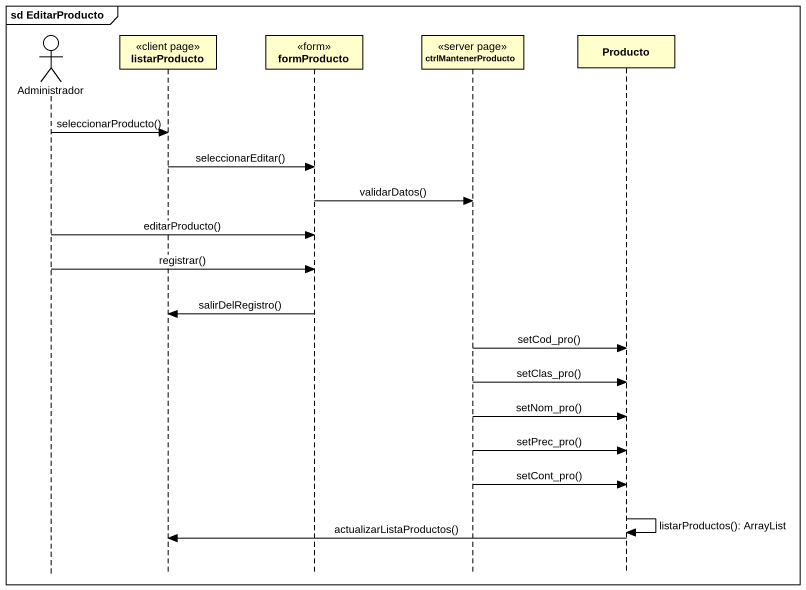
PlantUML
@startuml
mainframe sd EditarProducto
hide footbox
actor Administrador
participant listarProducto <<client page>>
participant formProducto <<form>>
participant ctrlMantenerProducto <<server page>>
participant Producto

Administrador -> listarProducto : seleccionarProducto()
listarProducto -> formProducto : seleccionarEditar()
formProducto -> ctrlMantenerProducto : validarDatos()
Administrador -> formProducto : editarProducto()
Administrador -> formProducto : registrar()
formProducto -> listarProducto : salirDelRegistro()
ctrlMantenerProducto -> Producto : setCod_pro()
ctrlMantenerProducto -> Producto : setClas_pro()
ctrlMantenerProducto -> Producto : setNom_pro()
ctrlMantenerProducto -> Producto : setPrec_pro()
ctrlMantenerProducto -> Producto : setCont_pro()
Producto -> Producto : listarProductos(): ArrayList
Producto -> listarProducto : actualizarListaProductos()
@enduml
